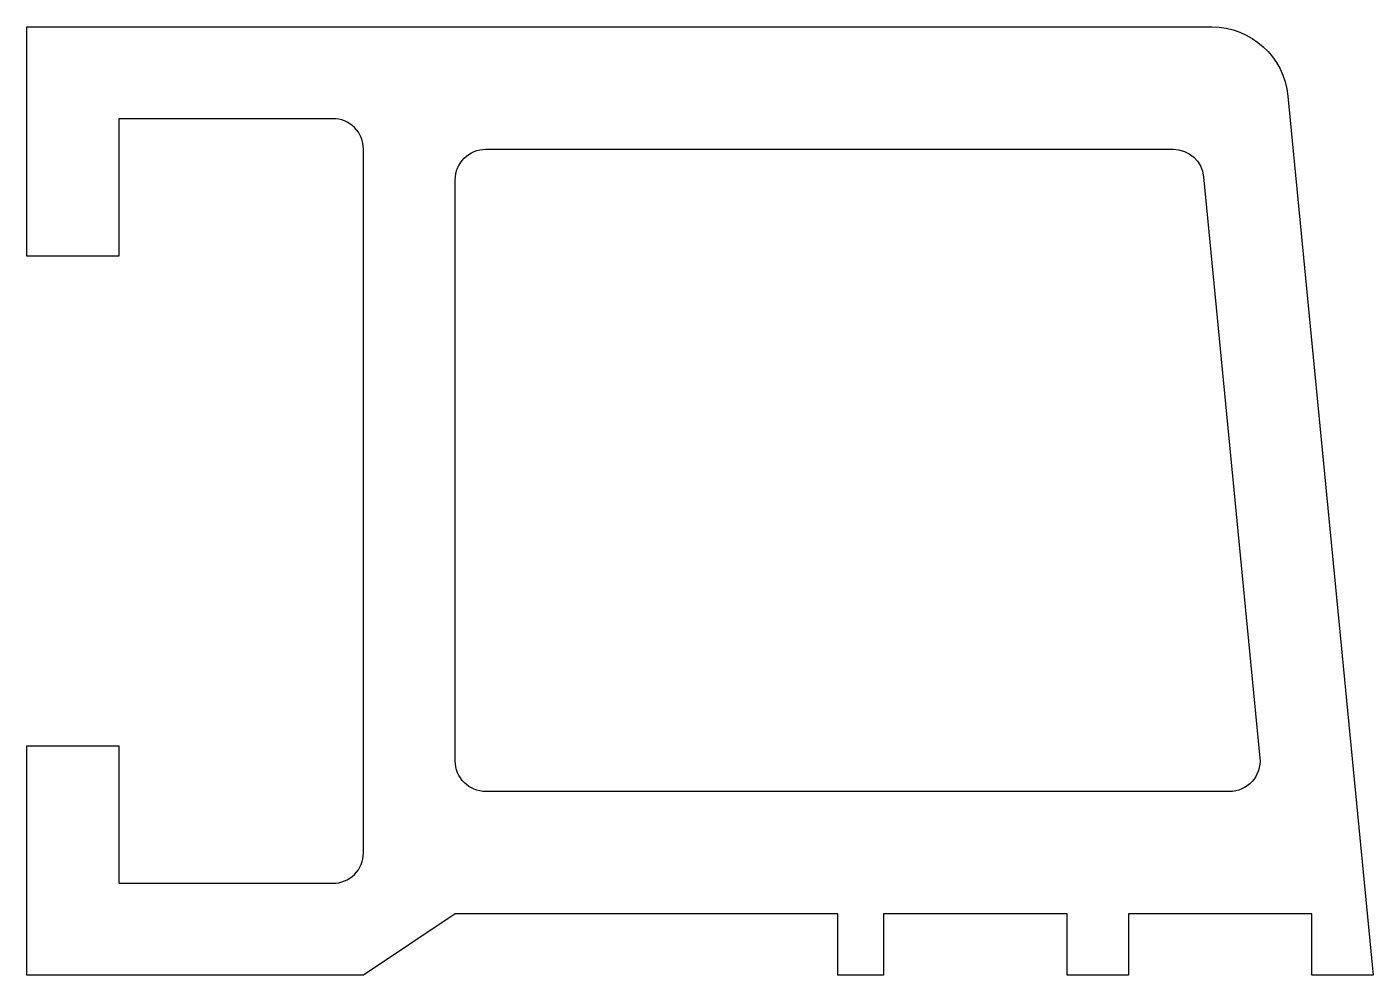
# Model space of a CAD drawing. Extents: x 230.1 to 274.1, y 238.3 to 269.3.
import ezdxf

# ---------------------------------------------------------------- set-up
doc = ezdxf.new("R2010")
doc.units = 0
doc.layers.add('ANA', color=220, linetype='CONTINUOUS')

msp = doc.modelspace()

# ---------------------------------------------------------------- linework, layer by layer
at = {"layer": 'ANA'}
for points in [[(230.113, 245.841), (233.113, 245.841), (233.113, 241.341), (240.113, 241.341, 0.414214), (241.113, 242.341), (241.113, 265.341, 0.414214), (240.113, 266.341), (233.113, 266.341), (233.113, 261.841), (230.113, 261.841), (230.113, 269.341), (268.843, 269.341, -0.386231), (271.331, 267.082), (274.113, 238.341), (272.113, 238.341), (272.113, 240.341), (266.113, 240.341), (266.113, 238.341), (264.113, 238.341), (264.113, 240.341), (258.113, 240.341), (258.113, 238.341), (256.613, 238.341), (256.613, 240.341), (244.113, 240.341), (241.113, 238.341), (230.113, 238.341)], [(267.578, 265.341, -0.386231), (268.573, 264.437), (270.412, 245.437, -0.442761), (269.416, 244.341), (245.113, 244.341, -0.414214), (244.113, 245.341), (244.113, 264.341, -0.414214), (245.113, 265.341)]]:
    msp.add_lwpolyline(points, format="xyb", close=True, dxfattribs=at)

doc.saveas('drawing.dxf')
